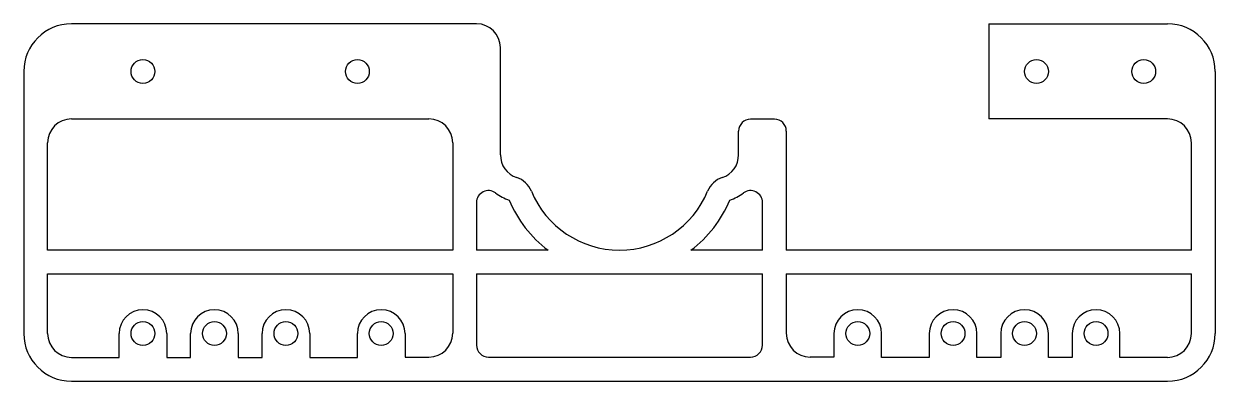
# Model space of a CAD drawing. Header units: millimetres. Extents: x -250 to 250, y -75 to 75.
import ezdxf

# ---------------------------------------------------------------- set-up
doc = ezdxf.new("R2010")
doc.units = ezdxf.units.MM

msp = doc.modelspace()

# ---------------------------------------------------------------- linework, layer by layer
at = {"color": 7, "linetype": 'Continuous', "lineweight": 25}
for p, q in [((-60, 75), (-230, 75)), ((155, 75), (155, 35.1)), ((155, 75), (230, 75)), ((-50, 20), (-50, 65)), ((-250, 55), (-250, -55)), ((250, 55), (250, -55)), ((-230, 35.1), (-80, 35.1)), ((230, 35.1), (155, 35.1)), ((65, 35), (55, 35)), ((-240, -20), (-240, 25.1)), ((-70, 25.1), (-70, -20)), ((50, 20), (50, 30)), ((70, 30), (70, -20)), ((240, -20), (240, 25.1)), ((-60, 0), (-60, -20)), ((60, -20), (60, 0)), ((-70, -20), (-240, -20)), ((-30, -20), (-60, -20)), ((60, -20), (30, -20)), ((240, -20), (70, -20)), ((-240, -55), (-240, -30)), ((-240, -30), (-70, -30)), ((-70, -30), (-70, -54.9)), ((-60, -30), (-60, -59.9)), ((-60, -30), (60, -30)), ((60, -59.9), (60, -30)), ((70, -30), (70, -54.9)), ((70, -30), (240, -30)), ((240, -55), (240, -30)), ((-210, -65), (-210, -55)), ((-190, -55), (-190, -65)), ((-180, -65), (-180, -55)), ((-160, -55), (-160, -65)), ((-150, -65), (-150, -55)), ((-130, -55), (-130, -65)), ((-110, -65), (-110, -55)), ((-90, -55), (-90, -64.9)), ((90, -55), (90, -64.9)), ((110, -65), (110, -55)), ((130, -55), (130, -65)), ((150, -65), (150, -55)), ((160, -55), (160, -65)), ((180, -65), (180, -55)), ((190, -55), (190, -65)), ((210, -65), (210, -55)), ((-230, -65), (-210, -65)), ((-190, -65), (-180, -65)), ((-160, -65), (-150, -65)), ((-130, -65), (-110, -65)), ((-90, -64.9), (-80, -64.9)), ((-55, -64.9), (55, -64.9)), ((90, -64.9), (80, -64.9)), ((130, -65), (110, -65)), ((160, -65), (150, -65)), ((190, -65), (180, -65)), ((230, -65), (210, -65)), ((-230, -75), (230, -75))]:
    msp.add_line(p, q, dxfattribs=at)
for centre in [(-110, 55), (175, 55), (220, 55), (-200, 55), (-200, -55), (-170, -55), (-140, -55), (-100, -55), (100, -55), (140, -55), (170, -55), (200, -55)]:
    msp.add_circle(centre, 5, dxfattribs=at)
for centre, radius, start, end in [((230, 55), 20, 0, 90), ((-230, 55), 20, 90, 180), ((-60, 65), 10, 0, 90), ((-230, 25.1), 10, 90, 180), ((-80, 25.1), 10, 0, 90), ((65, 30), 5, 0, 90), ((230, 25.1), 10, 0, 90), ((55, 30), 5, 90, 180), ((-40, 20), 10, 180, 251.79), ((40, 20), 10, 288.21, 0), ((-46.25, 1), 10, 22.3316, 71.79), ((46.25, 1), 10, 108.21, 157.6684), ((-55, 0), 5, 53.1301, 180), ((55, 0), 5, 0, 126.8699), ((-40, 20), 20, 233.1301, 251.79), ((0, 20), 50, 202.3316, 233.1301), ((0, 20), 40, 202.3316, 337.6684), ((0, 20), 50, 306.8699, 337.6684), ((40, 20), 20, 288.21, 306.8699), ((-200, -55), 10, 0, 180), ((-170, -55), 10, 0, 180), ((-140, -55), 10, 0, 180), ((-100, -55), 10, 0, 180), ((100, -55), 10, 0, 180), ((140, -55), 10, 0, 180), ((170, -55), 10, 0, 180), ((200, -55), 10, 0, 180), ((-230, -55), 20, 180, 270), ((-230, -55), 10, 180, 270), ((-80, -54.9), 10, 270, 0), ((80, -54.9), 10, 180, 270), ((230, -55), 20, 270, 0), ((230, -55), 10, 270, 0), ((-55, -59.9), 5, 180, 270), ((55, -59.9), 5, 270, 0)]:
    msp.add_arc(centre, radius, start, end, dxfattribs=at)

doc.saveas('drawing.dxf')
